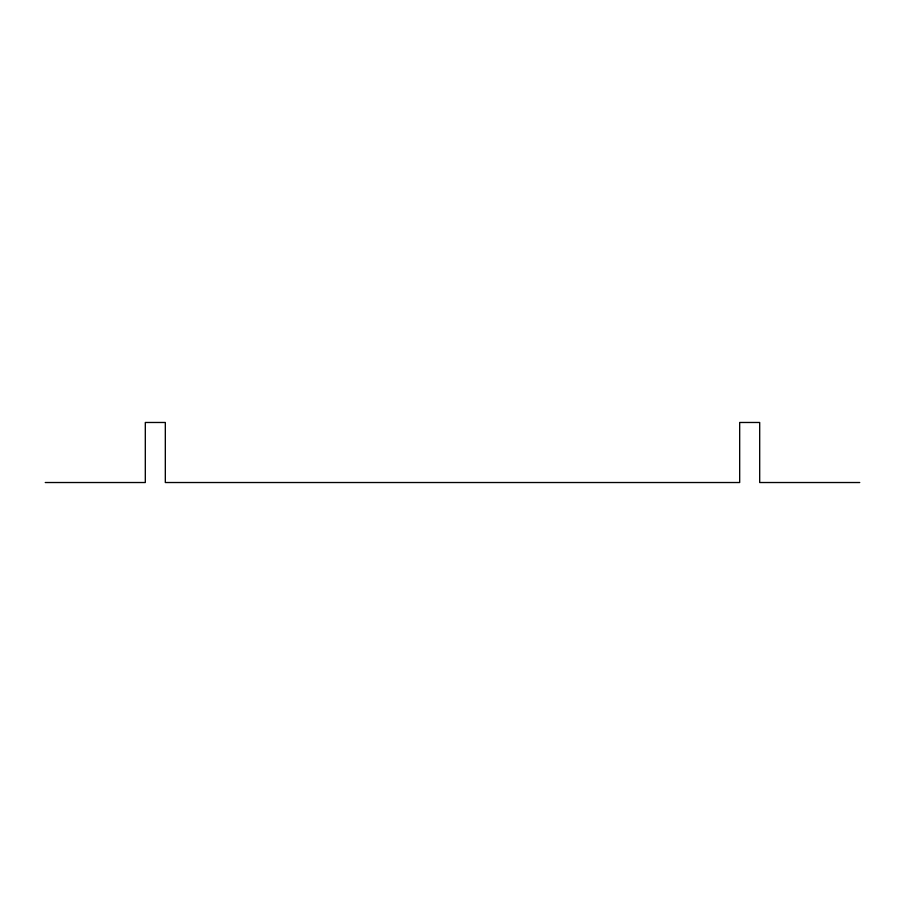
<?xml version="1.0" encoding="UTF-8"?>
<svg xmlns="http://www.w3.org/2000/svg" width="905" height="905" viewBox="0 0 905 905"><rect width="100%" height="100%" fill="white"/><g stroke="black" fill="none" stroke-linecap="round" stroke-linejoin="round"><path stroke-width="1.36" d="M45.25 482.523L145.309 482.523L145.309 422.477L165.321 422.477L165.321 482.523L739.679 482.523L739.679 422.477L759.691 422.477L759.691 482.523L859.75 482.523"/></g></svg>
